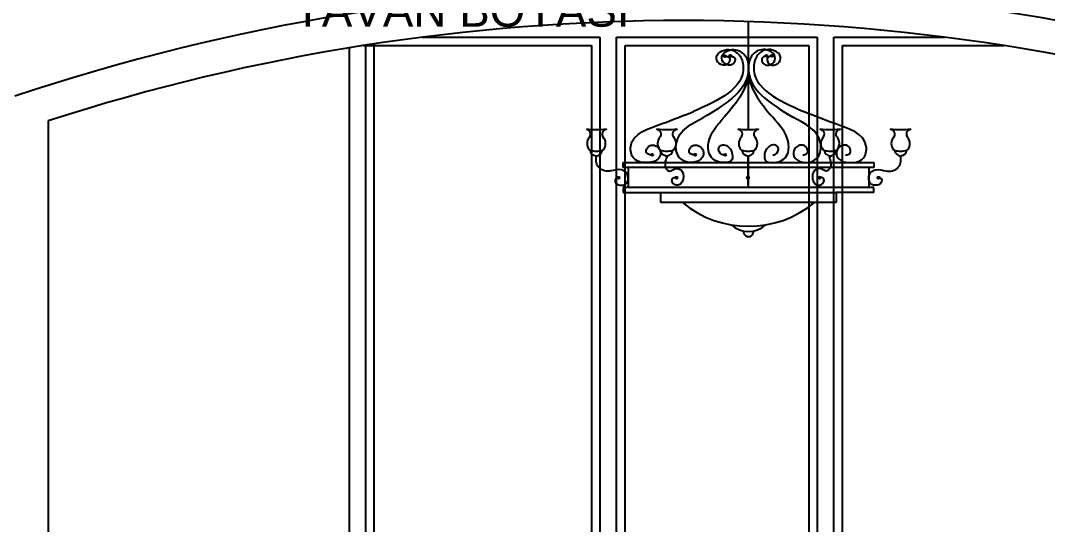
# Model space of a CAD drawing. Extents: x 182769.15 to 182771.38, y 101811.72 to 101812.21.
# Drawn here: x 182770.4388 to 182770.5002, y 101812.0621 to 101812.0923 of the extents above; entities that cross this region are included whole.
import ezdxf

# ---------------------------------------------------------------- set-up
doc = ezdxf.new("R2010")
doc.units = 0
doc.header["$MEASUREMENT"] = 0
for name, color, linetype in [('SIVA', 1, 'Continuous'), ('tefriş', 21, 'Continuous'), ('YAZıMAHAL', 4, 'Continuous')]:
    doc.layers.add(name, color=color, linetype=linetype)
doc.styles.add('ARIAL', font='arial.ttf', dxfattribs={"height": 10})

msp = doc.modelspace()

# ---------------------------------------------------------------- linework, layer by layer
at = {"layer": 'SIVA'}
for p, q in [((182770.4593268597, 101812.0907767551), (182770.4729782387, 101812.0907767551)), ((182770.4594782387, 101812.0512767551), (182770.4594782387, 101812.0908004537)), ((182770.4599782387, 101812.0517767551), (182770.4599782387, 101812.0908773613)), ((182770.462835733, 101812.0912767551), (182770.4734782387, 101812.0912767551)), ((182770.4729782387, 101812.0907767551), (182770.4729782387, 101812.0517767551)), ((182770.4734782387, 101812.0912767551), (182770.4734782387, 101812.0512767551)), ((182770.4744782387, 101812.0912767551), (182770.4864782387, 101812.0912767551)), ((182770.4744782387, 101812.0512767551), (182770.4744782387, 101812.0912767551)), ((182770.4749782387, 101812.0907767551), (182770.4859782387, 101812.0907767551)), ((182770.4749782387, 101812.0517767551), (182770.4749782387, 101812.0907767551)), ((182770.4859782387, 101812.0907767551), (182770.4859782387, 101812.0517767551)), ((182770.4864782387, 101812.0912767551), (182770.4864782387, 101812.0512767551)), ((182770.4874782387, 101812.0512767551), (182770.4874782387, 101812.0912767551)), ((182770.4874782387, 101812.0912767551), (182770.4941207444, 101812.0912767551)), ((182770.4879782387, 101812.0517767551), (182770.4879782387, 101812.0907767551)), ((182770.4879782387, 101812.0907767551), (182770.4976296177, 101812.0907767551)), ((182770.4584782387, 101812.0906403302), (182770.4584782387, 101812.0502767551)), ((182770.4404782387, 101812.0862767551), (182770.4404782387, 101812.0422767551))]:
    msp.add_line(p, q, dxfattribs=at)
for centre, radius, start, end in [((182770.4784782387, 101811.9684967938), 0.1257759612670908, 71.45642224342643, 108.5435777565736), ((182770.4784782387, 101811.9689394218), 0.1233333333265553, 72.0547446294635, 107.9452553705365)]:
    msp.add_arc(centre, radius, start, end, dxfattribs=at)
at = {"layer": 'tefriş'}
for p, q in [((182770.4823632819, 101812.0857543659), (182770.4823632819, 101812.0922115498)), ((182770.4738586992, 101812.0857862354), (182770.4738586992, 101812.0857497766)), ((182770.4768852993, 101812.0857862354), (182770.4768852993, 101812.0857497766)), ((182770.4780774319, 101812.0857862354), (182770.4780774319, 101812.0857497766)), ((182770.4817458073, 101812.0857862354), (182770.4817458073, 101812.0857497766)), ((182770.4829379398, 101812.0857862354), (182770.4829379398, 101812.0857497766)), ((182770.4866491318, 101812.0857862354), (182770.4866491318, 101812.0857497766)), ((182770.4878412644, 101812.0857862354), (182770.4878412644, 101812.0857497766)), ((182770.4908678646, 101812.0857862354), (182770.4908678646, 101812.0857497766)), ((182770.4920599971, 101812.0857862354), (182770.4920599971, 101812.0857497766)), ((182770.4875082844, 101812.0855188232), (182770.4875082844, 101812.0855188232)), ((182770.4823330483, 101812.084123022), (182770.4823330483, 101812.0824308185)), ((182770.4823632819, 101812.08228241), (182770.4823632819, 101812.0841846761)), ((182770.4748632819, 101812.08378241), (182770.4898632819, 101812.08378241)), ((182770.4748632819, 101812.08348241), (182770.4748632819, 101812.08378241)), ((182770.4898632819, 101812.08348241), (182770.4748632819, 101812.08348241)), ((182770.4751632819, 101812.08348241), (182770.4751632819, 101812.08228241)), ((182770.4774566639, 101812.0837696351), (182770.4774566639, 101812.0837696351)), ((182770.484360237, 101812.083832757), (182770.484360237, 101812.083832757)), ((182770.4895632819, 101812.08348241), (182770.4895632819, 101812.08228241)), ((182770.4898632819, 101812.08378241), (182770.4898632819, 101812.08348241)), ((182770.4898632819, 101812.08228241), (182770.4748632819, 101812.08228241)), ((182770.4748632819, 101812.08228241), (182770.4748632819, 101812.08198241)), ((182770.4898632819, 101812.08198241), (182770.4898632819, 101812.08228241)), ((182770.4748632819, 101812.08198241), (182770.4876132819, 101812.08198241)), ((182770.4771132819, 101812.08198241), (182770.4876132819, 101812.08198241)), ((182770.4771132819, 101812.08138241), (182770.4771132819, 101812.08198241)), ((182770.4898632819, 101812.08198241), (182770.4876132819, 101812.08198241)), ((182770.4876132819, 101812.08198241), (182770.4876132819, 101812.08138241)), ((182770.4876132819, 101812.08138241), (182770.4771132819, 101812.08138241))]:
    msp.add_line(p, q, dxfattribs=at)
for centre in [(182770.4809568044, 101812.0901454232), (182770.4812790514, 101812.0901554859), (182770.4834483459, 101812.0901569957), (182770.4837695025, 101812.0901561565), (182770.4766005305, 101812.0842325081), (182770.4791755939, 101812.0842476885), (182770.4809682636, 101812.0842400986), (182770.4745831513, 101812.0828716505), (182770.478050361, 101812.0828716505), (182770.482334408, 101812.0828716505), (182770.4866157356, 101812.0828716505), (182770.4901434124, 101812.0828716505)]:
    msp.add_circle(centre, 6.049764737445003e-05, dxfattribs=at)
for centre, radius, start, end in [((182770.4732626329, 101812.0913373199), 0.005582995128777455, 263.8711557496638, 276.1288442503362), ((182770.4774813656, 101812.0913373199), 0.005582995128777455, 263.8711557496638, 276.1288442503362), ((182770.4823418736, 101812.0913373199), 0.005582995128777455, 263.8711557496638, 276.1288442503362), ((182770.4872451981, 101812.0913373199), 0.005582995128777455, 263.8711557496638, 276.1288442503362), ((182770.4914639308, 101812.0913373199), 0.005582995128777455, 263.8711557496638, 276.1288442503362), ((182770.4726449505, 101812.0854745029), 0.0002761210502812189, 317.5579618282557, 85.51000937533472), ((182770.4732626329, 101812.084914401), 0.0005576965475589675, 137.9181848407698, 219.6432334869379), ((182770.4738803153, 101812.0854745029), 0.000276121050281079, 94.48999062466528, 222.4420381717443), ((182770.4732626329, 101812.084914401), 0.0005576965475588147, 318.5597075187636, 42.0818151592302), ((182770.4768636832, 101812.0854745029), 0.0002761210502812189, 317.5579618282557, 85.51000937533472), ((182770.4774813656, 101812.084914401), 0.0005576965475589675, 137.9181848407698, 219.6432334869379), ((182770.4780990481, 101812.0854745029), 0.000276121050281079, 94.48999062466528, 222.4420381717443), ((182770.4774813656, 101812.084914401), 0.0005576965475588147, 318.5597075187636, 42.0818151592302), ((182770.4817241911, 101812.0854745029), 0.0002761210502812189, 317.5579618282557, 85.51000937533472), ((182770.4823418736, 101812.084914401), 0.0005576965475589675, 137.9181848407698, 219.6432334869379), ((182770.482959556, 101812.0854745029), 0.000276121050281079, 94.48999062466528, 222.4420381717443), ((182770.4823418736, 101812.084914401), 0.0005576965475588147, 318.5597075187636, 42.0818151592302), ((182770.4866275157, 101812.0854745029), 0.0002761210502812189, 317.5579618282557, 85.51000937533472), ((182770.4872451981, 101812.084914401), 0.0005576965475589675, 137.9181848407698, 221.4402924812364), ((182770.4878628805, 101812.0854745029), 0.000276121050281079, 94.48999062466528, 222.4420381717443), ((182770.4872451981, 101812.084914401), 0.0005576965475588467, 320.356766513062, 42.0818151592302), ((182770.4908462484, 101812.0854745029), 0.0002761210502812189, 317.5579618282557, 85.51000937533472), ((182770.4914639308, 101812.084914401), 0.0005576965475589675, 137.9181848407698, 221.4402924812364), ((182770.4920816133, 101812.0854745029), 0.000276121050281079, 94.48999062466528, 222.4420381717443), ((182770.4914639308, 101812.084914401), 0.0005576965475588467, 320.356766513062, 42.0818151592302), ((182770.4732662222, 101812.0851432552), 0.0007275672412793171, 233.4745337215962, 238.4508167574832), ((182770.4774849549, 101812.0851432552), 0.0007275672412793171, 233.4745337215962, 238.4508167574832), ((182770.4823454628, 101812.0851432552), 0.0007275672412793171, 233.4745337215962, 238.4508167574832), ((182770.4872416089, 101812.0851432552), 0.0007275672412792951, 301.5491832425168, 306.5254662784038), ((182770.4914603416, 101812.0851432552), 0.0007275672412792951, 301.5491832425168, 306.5254662784038), ((182770.4732770234, 101812.0856854866), 0.001226419550437957, 251.3847950526357, 286.332857030918), ((182770.4732544781, 101812.0845536904), 0.0003701965586351401, 184.7199219931571, 352.9977256670626), ((182770.4732538901, 101812.0841760209), 5.299894776916034e-05, 167.8012581577003, 12.02034574429853), ((182770.4732662222, 101812.0851432552), 0.0007275672412792494, 299.2668339690852, 304.7284091202856), ((182770.4774732108, 101812.0845536904), 0.0003701965586351401, 184.7199219931571, 352.9977256670626), ((182770.4774957561, 101812.0856854866), 0.001226419550437957, 251.3847950526357, 286.332857030918), ((182770.4774726228, 101812.0841760209), 5.299894776916034e-05, 167.8012581577003, 12.02034574429853), ((182770.4774849549, 101812.0851432552), 0.0007275672412792494, 299.2668339690852, 304.7284091202856), ((182770.4823337187, 101812.0845536904), 0.0003701965586351401, 184.7199219931571, 352.9977256670626), ((182770.482356264, 101812.0856854866), 0.001226419550437957, 251.3847950526357, 286.332857030918), ((182770.4823331308, 101812.0841760209), 5.299894776916034e-05, 167.8012581577003, 12.02034574429853), ((182770.4823454628, 101812.0851432552), 0.0007275672412792494, 299.2668339690852, 304.7284091202856), ((182770.4872416089, 101812.0851432552), 0.0007275672412792241, 235.2715908797144, 240.7331660309148), ((182770.4872308077, 101812.0856854866), 0.001226419550437961, 253.6671429690819, 288.6152049473642), ((182770.4872533529, 101812.0845536904), 0.0003701965586352745, 187.0022743329374, 355.2800780068429), ((182770.4872539409, 101812.0841760209), 5.299894776902443e-05, 167.9796542557015, 12.19874184229974), ((182770.4872539409, 101812.0841760209), 5.299894776902443e-05, 167.9796542557015, 12.19874184229974), ((182770.4914603416, 101812.0851432552), 0.0007275672412792241, 235.2715908797144, 240.7331660309148), ((182770.4914720857, 101812.0845536904), 0.0003701965586352745, 187.0022743329374, 355.2800780068429), ((182770.4914495404, 101812.0856854866), 0.001226419550437961, 253.6671429690819, 288.6152049473642), ((182770.4914726736, 101812.0841760209), 5.299894776902443e-05, 167.9796542557015, 12.19874184229974), ((182770.4823632819, 101812.0861632913), 0.006198214285714349, 230.4736554638503, 309.5263445361497), ((182770.4823632819, 101812.081150453), 0.001499999999999932, 227.2286317832786, 312.7713682167215), ((182770.4823632819, 101812.079650453), 0.0003000000000000597, 174.2608279232211, 5.739172076778964)]:
    msp.add_arc(centre, radius, start, end, dxfattribs=at)
for points in [[(182770.481015912, 101812.0901363745), (182770.4812263172, 101812.0900312516), (182770.4812087836, 101812.0897859638), (182770.4809633102, 101812.0896107585), (182770.4805249651, 101812.0897859638), (182770.4804898979, 101812.090206457), (182770.4806827695, 101812.0903991825), (182770.4811737164, 101812.0905393469), (182770.481541926, 101812.090434224), (182770.4818049331, 101812.0902239772), (182770.4820441683, 101812.0895164825), (182770.4790710001, 101812.0868304781)], [(182770.481336052, 101812.0901363745), (182770.4815464573, 101812.0900312516), (182770.4815289237, 101812.0897859638), (182770.4812834502, 101812.0896107585), (182770.4808451052, 101812.0897859638), (182770.480810038, 101812.090206457), (182770.4810029096, 101812.0903991825), (182770.4814938564, 101812.0905393469), (182770.4818620661, 101812.090434224), (182770.4821250731, 101812.0902239772), (182770.4823643083, 101812.0895164825), (182770.4796997178, 101812.0864830939)], [(182770.4833905117, 101812.0901363745), (182770.4831801065, 101812.0900312516), (182770.4831976401, 101812.0897859638), (182770.4834431135, 101812.0896107585), (182770.4838814586, 101812.0897859638), (182770.4839165258, 101812.090206457), (182770.4837236542, 101812.0903991825), (182770.4832327073, 101812.0905393469), (182770.4828644976, 101812.090434224), (182770.4826014906, 101812.0902239772), (182770.4823622554, 101812.0895164825), (182770.485026846, 101812.0864830939)], [(182770.4837106518, 101812.0901363745), (182770.4835002466, 101812.0900312516), (182770.4835177802, 101812.0897859638), (182770.4837632536, 101812.0896107585), (182770.4842015987, 101812.0897859638), (182770.4842366659, 101812.090206457), (182770.4840437942, 101812.0903991825), (182770.4835528474, 101812.0905393469), (182770.4831846377, 101812.090434224), (182770.4829216307, 101812.0902239772), (182770.4826823955, 101812.0895164825), (182770.4856555636, 101812.0868304781)], [(182770.4765499464, 101812.0842295649), (182770.4762723294, 101812.0843524134), (182770.4763195307, 101812.0846668516), (182770.4766027389, 101812.0848240707), (182770.4770408933, 101812.0845799756), (182770.4770759605, 101812.0841594824), (182770.4768831226, 101812.0839308157), (182770.4763929969, 101812.0837793386), (182770.4755187256, 101812.084012414), (182770.4753171861, 101812.0847508343), (182770.4771987274, 101812.0861089564), (182770.4790710001, 101812.0868304781)], [(182770.479115906, 101812.0842295649), (182770.478838289, 101812.0843524134), (182770.4788854904, 101812.0846668516), (182770.4791686986, 101812.0848240707), (182770.4796068529, 101812.0845799756), (182770.4796419201, 101812.0841594824), (182770.4794490822, 101812.0839308157), (182770.4789589565, 101812.0837793386), (182770.4785401806, 101812.0838609502), (182770.4782246703, 101812.0840851409), (182770.4780515989, 101812.0849580172), (182770.4796997178, 101812.0864830939)], [(182770.4809005677, 101812.0842295649), (182770.4807631362, 101812.0842616766), (182770.4805897224, 101812.0846668516), (182770.4807495857, 101812.0848240707), (182770.4812824623, 101812.0845799756), (182770.481406801, 101812.0841594824), (182770.4813739294, 101812.0839308157), (182770.4808838037, 101812.0837793386), (182770.4804650278, 101812.0838609502), (182770.4801495175, 101812.0840851409), (182770.4799764461, 101812.0849580172), (182770.4809141463, 101812.0864830939)], [(182770.4838259961, 101812.0842295649), (182770.4839634276, 101812.0842616766), (182770.4841368414, 101812.0846668516), (182770.483976978, 101812.0848240707), (182770.4834441015, 101812.0845799756), (182770.4833197628, 101812.0841594824), (182770.4833526344, 101812.0839308157), (182770.48384276, 101812.0837793386), (182770.484261536, 101812.0838609502), (182770.4845770463, 101812.0840851409), (182770.4847501176, 101812.0849580172), (182770.4838124175, 101812.0864830939)], [(182770.4856106577, 101812.0842295649), (182770.4858882747, 101812.0843524134), (182770.4858410734, 101812.0846668516), (182770.4855578652, 101812.0848240707), (182770.4851197109, 101812.0845799756), (182770.4850846436, 101812.0841594824), (182770.4852774816, 101812.0839308157), (182770.4857676072, 101812.0837793386), (182770.4861863831, 101812.0838609502), (182770.4865018935, 101812.0840851409), (182770.4866749648, 101812.0849580172), (182770.485026846, 101812.0864830939)], [(182770.4881766174, 101812.0842295649), (182770.4884542344, 101812.0843524134), (182770.488407033, 101812.0846668516), (182770.4881238248, 101812.0848240707), (182770.4876856705, 101812.0845799756), (182770.4876506033, 101812.0841594824), (182770.4878434412, 101812.0839308157), (182770.4883335668, 101812.0837793386), (182770.4892078382, 101812.084012414), (182770.4894093776, 101812.0847508343), (182770.4875278363, 101812.0861089564), (182770.4856555636, 101812.0868304781)], [(182770.4774725403, 101812.084123022), (182770.4774500275, 101812.0834021066), (182770.4776424787, 101812.0832624821), (182770.4779644701, 101812.083408743), (182770.4782686617, 101812.0833670228), (182770.4784805114, 101812.0829621693), (182770.4781584566, 101812.0824202046), (182770.4777898344, 101812.0826346387), (182770.4778641276, 101812.0828670319), (182770.4779965519, 101812.0828967569)], [(182770.4871935562, 101812.084123022), (182770.4872160691, 101812.0834021066), (182770.4870236178, 101812.0832624821), (182770.4867016264, 101812.083408743), (182770.4863974348, 101812.0833670228), (182770.4861855851, 101812.0829621693), (182770.48650764, 101812.0824202046), (182770.4868762622, 101812.0826346387), (182770.4868019689, 101812.0828670319), (182770.4866695447, 101812.0828967569)]]:
    msp.add_spline(points, degree=3, dxfattribs=at)
for points, knots in [([(182770.481331534, 101812.0901343457), (182770.4814124741, 101812.0901131079), (182770.4814985068, 101812.0900905339), (182770.4815479169, 101812.0900277064), (182770.4815507136, 101812.0900238569)], [0, 0, 0, 0, 0.7755951549575112, 0.824393015248293, 0.824393015248293, 0.824393015248293, 0.824393015248293]), ([(182770.4823587634, 101812.0893988273), (182770.4823591218, 101812.0893940358), (182770.4824379518, 101812.0882908986), (182770.4816743919, 101812.0873850302), (182770.4809141463, 101812.0864830939)], [12.25673512044786, 12.25673512044786, 12.25673512044786, 12.25673512044786, 12.30384128169242, 23.10910170924816, 23.10910170924816, 23.10910170924816, 23.10910170924816]), ([(182770.4823678004, 101812.0893988273), (182770.482367442, 101812.0893940358), (182770.4822886119, 101812.0882908986), (182770.4830521719, 101812.0873850302), (182770.4838124175, 101812.0864830939)], [12.25673512044791, 12.25673512044791, 12.25673512044791, 12.25673512044791, 12.30384128169242, 23.10910170924816, 23.10910170924816, 23.10910170924816, 23.10910170924816]), ([(182770.4745234426, 101812.0828619124), (182770.4744889047, 101812.0828547012), (182770.4743834377, 101812.0828178567), (182770.4743785363, 101812.0825283905), (182770.4746946258, 101812.0823831703), (182770.47509566, 101812.0824580445), (182770.475200781, 101812.0828647829), (182770.4750872046, 101812.0832132629), (182770.4746506032, 101812.0834193451), (182770.474251016, 101812.0832824481), (182770.4738183118, 101812.0832412436), (182770.4734676605, 101812.08338958), (182770.4733739499, 101812.0835626394), (182770.4732381766, 101812.0836415704), (182770.4732538901, 101812.0841230219)], [0.1857214109319701, 0.1857214109319701, 0.1857214109319701, 0.1857214109319701, 0.5192295849273949, 1.309554458902011, 2.284120996833653, 3.638134885500148, 4.779738468951463, 6.005091181316132, 7.033030017045742, 9.152420618275602, 10.11884264943911, 11.51215738425297, 12.32755422658143, 13.60837242828324, 13.60837242828324, 13.60837242828324, 13.60837242828324]), ([(182770.4902031212, 101812.0828619124), (182770.4902376591, 101812.0828547012), (182770.4903431261, 101812.0828178567), (182770.4903480275, 101812.0825283905), (182770.490031938, 101812.0823831703), (182770.4896309038, 101812.0824580445), (182770.4895257828, 101812.0828647829), (182770.4896393592, 101812.0832132629), (182770.4900759606, 101812.0834193451), (182770.4904755478, 101812.0832824481), (182770.4909082519, 101812.0832412436), (182770.4912589033, 101812.08338958), (182770.4913526138, 101812.0835626394), (182770.4914883872, 101812.0836415704), (182770.4914726736, 101812.0841230219)], [0.1857214109319701, 0.1857214109319701, 0.1857214109319701, 0.1857214109319701, 0.5192295849273949, 1.309554458902011, 2.284120996833653, 3.638134885500148, 4.779738468951463, 6.005091181316132, 7.033030017045742, 9.152420618275602, 10.11884264943911, 11.51215738425297, 12.32755422658143, 13.60837242828324, 13.60837242828324, 13.60837242828324, 13.60837242828324])]:
    msp.add_open_spline(points, degree=3, knots=knots, dxfattribs=at)

# ---------------------------------------------------------------- texts
at = {"layer": 'YAZıMAHAL', "style": 'ARIAL'}
msp.add_text('TAVAN BOYASI', height=0.00196, dxfattribs=at).set_placement((182770.4551689647, 101812.0919039374))

doc.saveas('drawing.dxf')
